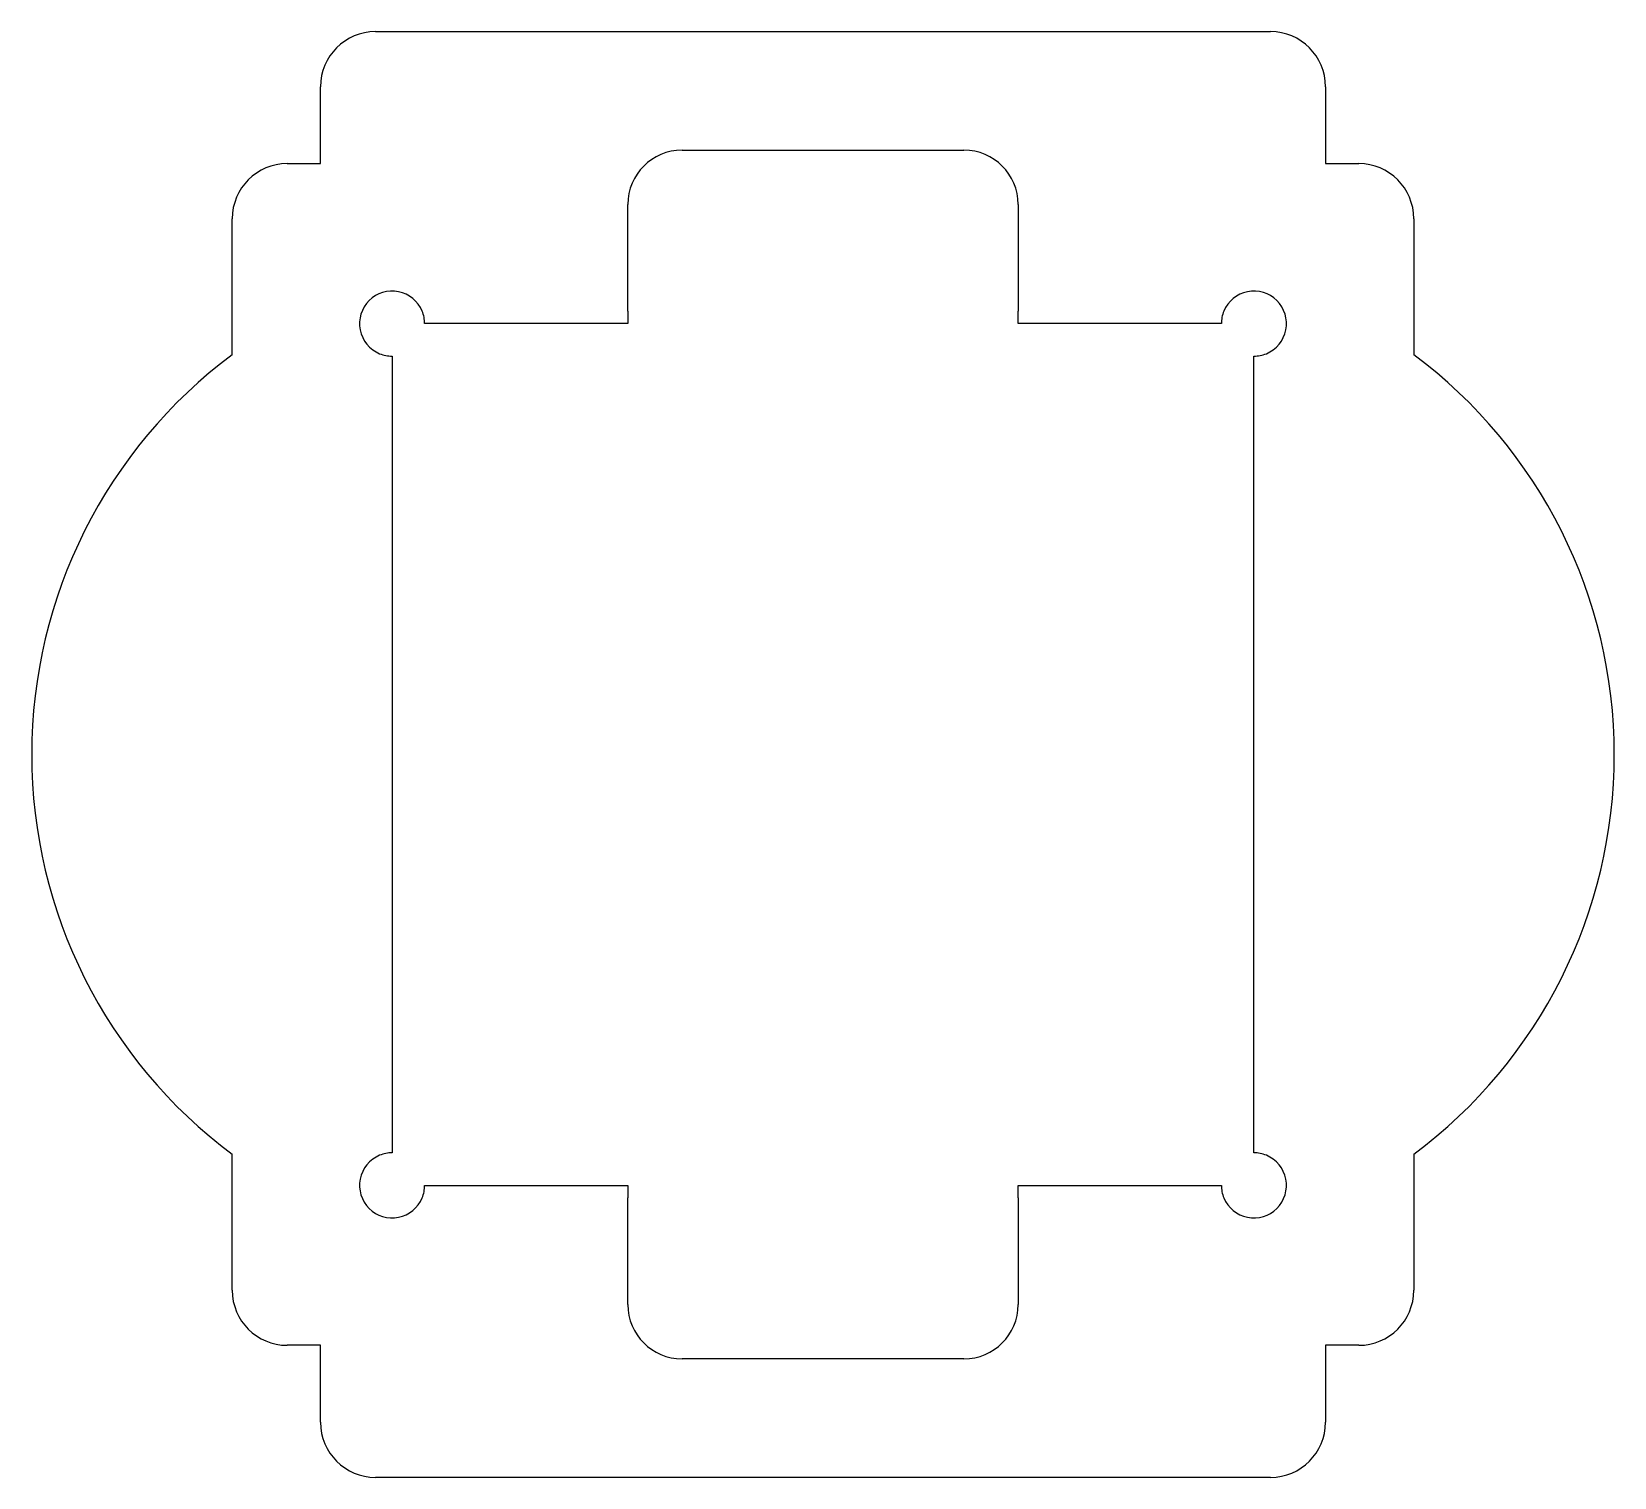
# Model space of a CAD drawing. Header units: inches. Extents: x 1.56 to 4.43, y 2.66 to 5.28.
import ezdxf

# ---------------------------------------------------------------- set-up
doc = ezdxf.new("R2010")
doc.units = ezdxf.units.IN
doc.layers.add('4', color=7, linetype='CONTINUOUS')

msp = doc.modelspace()

# ---------------------------------------------------------------- linework, layer by layer
at = {"layer": '4', "color": 4, "linetype": 'CONTINUOUS'}
for p, q in [((2.1799, 5.2849), (3.8049, 5.2849)), ((2.0799, 5.0452), (2.0799, 5.1849)), ((3.9049, 5.1849), (3.9049, 5.0452)), ((2.7364, 5.0698), (3.2483, 5.0698)), ((2.0195, 5.0452), (2.0799, 5.0452)), ((3.9049, 5.0452), (3.9652, 5.0452)), ((1.9195, 4.6983), (1.9195, 4.9452)), ((2.638, 4.7774), (2.638, 4.9713)), ((3.3467, 4.9713), (3.3467, 4.7774)), ((4.0652, 4.9452), (4.0652, 4.6983)), ((2.638, 4.7774), (2.638, 4.7548)), ((3.3467, 4.7548), (3.3467, 4.7774)), ((2.638, 4.7548), (2.269, 4.7548)), ((3.7157, 4.7548), (3.3467, 4.7548)), ((2.2099, 4.6957), (2.2099, 3.249)), ((3.7748, 3.249), (3.7748, 4.6957)), ((1.9195, 2.9996), (1.9195, 3.2465)), ((4.0652, 3.2465), (4.0652, 2.9996)), ((2.269, 3.19), (2.638, 3.19)), ((2.638, 3.19), (2.638, 3.1674)), ((2.638, 2.9735), (2.638, 3.1674)), ((3.3467, 3.19), (3.7157, 3.19)), ((3.3467, 3.1674), (3.3467, 3.19)), ((3.3467, 3.1674), (3.3467, 2.9735)), ((2.0799, 2.8996), (2.0195, 2.8996)), ((2.0799, 2.7599), (2.0799, 2.8996)), ((3.2483, 2.875), (2.7364, 2.875)), ((3.9652, 2.8996), (3.9049, 2.8996)), ((3.9049, 2.8996), (3.9049, 2.7599)), ((3.8049, 2.6599), (2.1799, 2.6599))]:
    msp.add_line(p, q, dxfattribs=at)
for centre, radius, start, end in [((2.1799, 5.1849), 0.1, 90, 180), ((3.8049, 5.1849), 0.1, 360, 90), ((2.7364, 4.9713), 0.0984, 90, 180), ((3.2483, 4.9713), 0.0984, 360, 90), ((2.0195, 4.9452), 0.1, 90, 180), ((3.9652, 4.9452), 0.1, 360, 90), ((2.2099, 4.7548), 0.0591, 22.499, 135), ((3.7748, 4.7548), 0.0591, 45, 157.501), ((2.2099, 4.7548), 0.0591, 135, 247.501), ((2.2099, 4.7548), 0.0591, 360, 22.499), ((3.7748, 4.7548), 0.0591, 157.501, 180), ((3.7748, 4.7548), 0.0591, 292.499, 45), ((2.4609, 3.9724), 0.9055, 126.7144, 233.2856), ((2.2099, 4.7548), 0.0591, 247.501, 270), ((3.7748, 4.7548), 0.0591, 270, 292.499), ((3.5238, 3.9724), 0.9055, 306.7144, 53.2856), ((2.2099, 3.19), 0.0591, 90, 112.499), ((3.7748, 3.19), 0.0591, 67.501, 90), ((2.2099, 3.19), 0.0591, 112.499, 225), ((3.7748, 3.19), 0.0591, 315, 67.501), ((2.2099, 3.19), 0.0591, 225, 337.501), ((2.2099, 3.19), 0.0591, 337.501, 360), ((3.7748, 3.19), 0.0591, 180, 202.499), ((3.7748, 3.19), 0.0591, 202.499, 315), ((2.0195, 2.9996), 0.1, 180, 270), ((3.9652, 2.9996), 0.1, 270, 360), ((2.7364, 2.9735), 0.0984, 180, 270), ((3.2483, 2.9735), 0.0984, 270, 360), ((2.1799, 2.7599), 0.1, 180, 270), ((3.8049, 2.7599), 0.1, 270, 360)]:
    msp.add_arc(centre, radius, start, end, dxfattribs=at)

doc.saveas('drawing.dxf')
